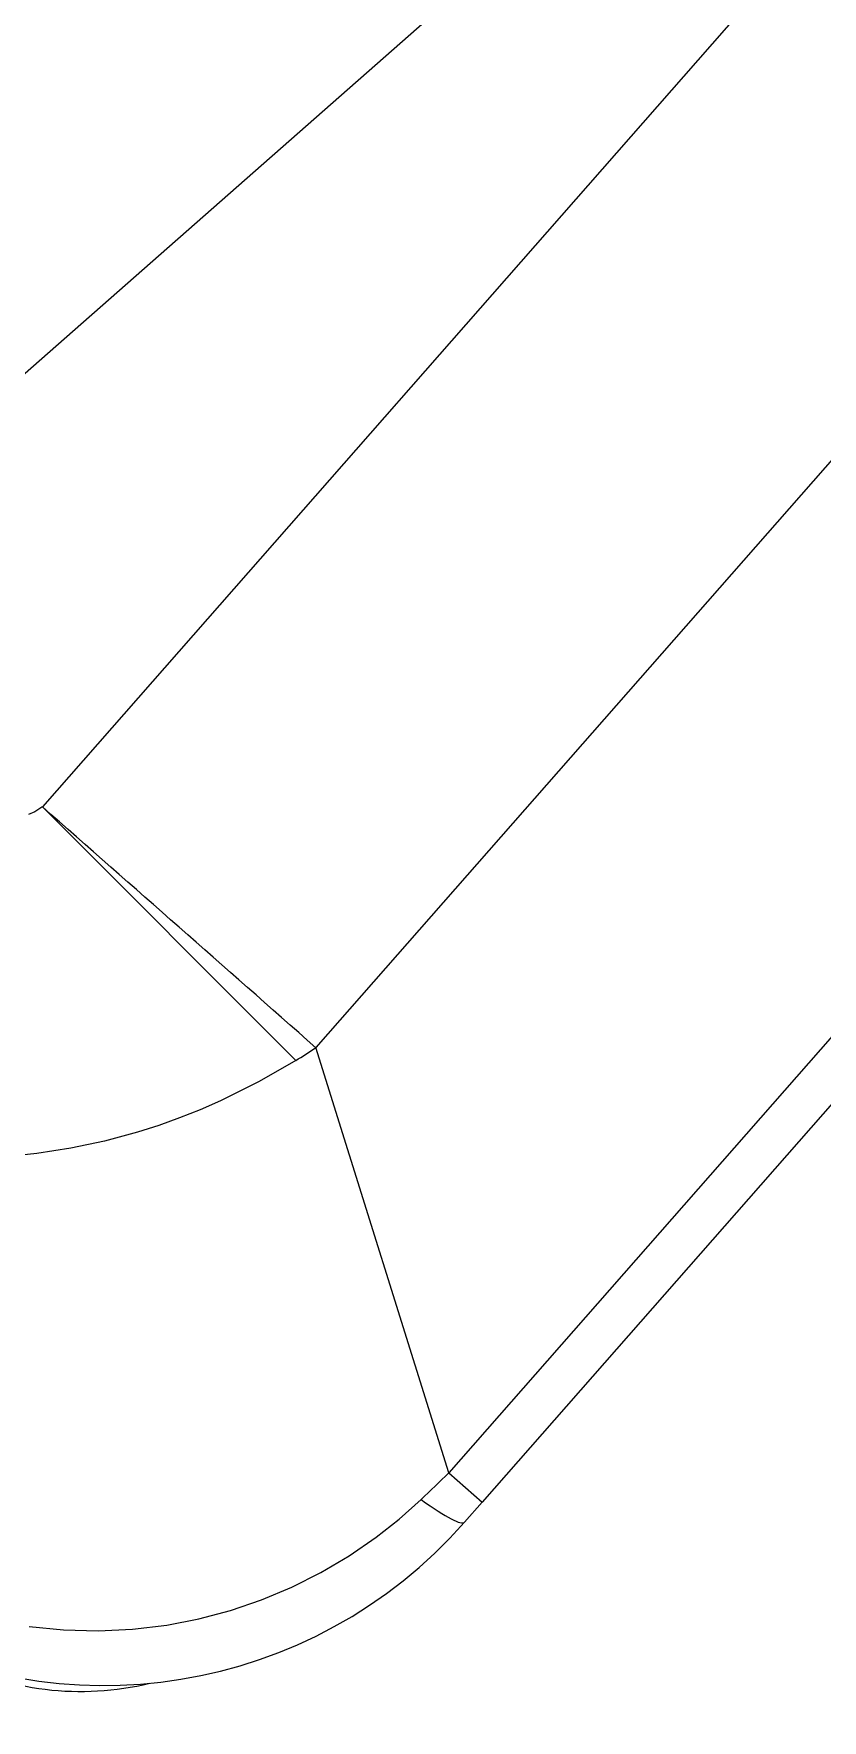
# Model space of a CAD drawing. Header units: millimetres. Extents: x 2822564 to 2991989, y -324396 to -253399.
# Drawn here: x 2849118.5 to 2849155.5, y -309610 to -309530.7 of the extents above; entities that cross this region are included whole.
import ezdxf

# ---------------------------------------------------------------- set-up
doc = ezdxf.new("R2010")
doc.units = ezdxf.units.MM
doc.linetypes.add('12017_XPLAN_GROUND$0$HIDDEN', pattern=[0.375, 0.25, -0.125])
doc.linetypes.add('DASHDOT', pattern=[1, 0.5, -0.25, 0, -0.25])
doc.layers.add('AX', color=1, linetype='DASHDOT')
doc.layers.add('coton tak bazo', color=191, linetype='Continuous', lineweight=5)
doc.layers.add('KATCHIN', color=253, linetype='12017_XPLAN_GROUND$0$HIDDEN', lineweight=5)

# ---------------------------------------------------------------- blocks, each defined once
blk = doc.blocks.new('fff')
at = {"layer": 'coton tak bazo', "ltscale": 0.4666667938232422}
blk.add_line((-0.8469317181704732, 0.5810840345836824), (-1.42119232323512, 0.07606853416259529), dxfattribs=at)
at = {"layer": 'coton tak bazo', "ltscale": 0.09464294082442844}
blk.add_line((-1.257378316204068, 0.1973098797202226), (-1.365287882536956, 0.07442033897129224), dxfattribs=at)
at = {"layer": 'coton tak bazo', "ltscale": 0.1102464735703377}
blk.add_line((-1.232314659314045, 0.1943440551809312), (-1.358015135882497, 0.05119416712577241), dxfattribs=at)
at = {"layer": 'coton tak bazo', "ltscale": 0.1102462353886916}
blk.add_line((-1.230494749373728, 0.1927457497997719), (-1.356195414007855, 0.0495965741477416), dxfattribs=at)
at = {"layer": 'coton tak bazo', "ltscale": 0.0776243741799027}
blk.add_line((-1.291726607990452, 0.1883693650924338), (-1.380232490659772, 0.08757807015177299), dxfattribs=at)
at = {"layer": 'coton tak bazo'}
for p, q in [((-1.380259279890699, 0.08755363322061943), (-1.380647705336634, 0.08730158204451599)), ((-1.380232054935882, 0.08757757491318191), (-1.380259279890699, 0.08755363322061943)), ((-1.380647705336634, 0.08730158204451599), (-1.380985473147431, 0.08715113827912835)), ((-1.366384147477882, 0.07371697488641615), (-1.368377267011021, 0.07256461533200692)), ((-1.368377267011021, 0.07256461533200692), (-1.370496700863731, 0.07151097155928088)), ((-1.371604057604091, 0.07102784129563516), (-1.372735126775382, 0.07057916050386087)), ((-1.370496700863731, 0.07151097155928088), (-1.371604057604091, 0.07102784129563516)), ((-1.373872566132495, 0.07017315857849177), (-1.375027896203975, 0.06980496903747108)), ((-1.372735126775382, 0.07057916050386087), (-1.373872566132495, 0.07017315857849177)), ((-1.376843086481814, 0.06931470688450037), (-1.378684817794552, 0.06892399911718217)), ((-1.375027896203975, 0.06980496903747108), (-1.376843086481814, 0.06931470688450037)), ((-1.380542054891674, 0.06863377169399887), (-1.38240419685174, 0.06844544588986057)), ((-1.378684817794552, 0.06892399911718217), (-1.380542054891674, 0.06863377169399887)), ((-1.360731837098301, 0.04866810923936649), (-1.359537570278717, 0.04973417041683731)), ((-1.361986441562175, 0.04767714758475083), (-1.360731837098301, 0.04866810923936649)), ((-1.363464275111859, 0.04665753732252675), (-1.361986441562175, 0.04767714758475083)), ((-1.365006800035159, 0.04574343170249573), (-1.363464275111859, 0.04665753732252675)), ((-1.366606149274258, 0.04493736194514691), (-1.365006800035159, 0.04574343170249573)), ((-1.369949380696831, 0.04366774842212562), (-1.368256381075474, 0.04424455154499396)), ((-1.368256381075474, 0.04424455154499396), (-1.366606149274258, 0.04493736194514691)), ((-1.371677960769054, 0.04320976254358605), (-1.369949380696831, 0.04366774842212562)), ((-1.380951551309867, 0.04279938022680529), (-1.379072598163369, 0.04261273862380621)), ((-1.379072598163369, 0.04261273862380621), (-1.377186791476457, 0.04256204103275485)), ((-1.377186791476457, 0.04256204103275485), (-1.375304304030661, 0.04264887493968667)), ((-1.375304304030661, 0.04264887493968667), (-1.373433382295662, 0.04287213421368963)), ((-1.373433382295662, 0.04287213421368963), (-1.371677960769054, 0.04320976254358605))]:
    blk.add_line(p, q, dxfattribs=at)
at = {"layer": 'coton tak bazo', "ltscale": 0.01133846992454388}
blk.add_line((-1.366384147477882, 0.07371697488641615), (-1.380232054935882, 0.08757757491318191), dxfattribs=at)
at = {"layer": 'coton tak bazo', "ltscale": 0.01408460568220614}
blk.add_line((-1.358015135882497, 0.05119416712577241), (-1.365287882536956, 0.07442033897129224), dxfattribs=at)
at = {"layer": 'coton tak bazo', "ltscale": 0.001401334388466212}
blk.add_line((-1.358015135882497, 0.05119416712577241), (-1.356195414007855, 0.0495965741477416), dxfattribs=at)
at = {"layer": 'coton tak bazo', "ltscale": 0.0008530135858157252}
blk.add_line((-1.356195661640123, 0.04959635651826622), (-1.357167949203833, 0.04848849658854093), dxfattribs=at)
at = {"layer": 'coton tak bazo'}
for centre, radius, start, end in [((-13.87712931502786, -14.12228308300172), 18.92333264608903, 48.60962283603522, 48.66991293110151), ((-1.387058200551097, 0.1071032324705085), 0.03926976094521153, 301.7676015428492, 303.6679898719535), ((-1.488238527940456, 0.1854687901318149), 0.1870505988657165, 313.4764257905407, 314.1224825101614), ((-1.376861238028695, 0.0657813286291638), 0.0262078627142531, 239.7131626393113, 318.7136577538596), ((-1.378128359063693, 0.05537529701404675), 0.01612800006868769, 242.6211088686337, 283.4940571279692)]:
    blk.add_arc(centre, radius, start, end, dxfattribs=at)
blk.add_ellipse((-1.364742347908485, 0.05513953591632659), major_axis=(0.007574398779795855, -0.006651039019360106), ratio=0.09281212595683787, start_param=5.548160134639011, end_param=6.28318531744102, dxfattribs=at)
blk = doc.blocks.new('Surgery Zone')
at = {"layer": 'KATCHIN', "color": 85, "ltscale": 1.1, "true_color": 0x58ba48}
blk.add_circle((1610637.799317755, -562746.6739985349, 1.200298341608669e-08), 2200, dxfattribs=at)
at = {"layer": 'coton tak bazo', "xscale": 860.0000000000005, "yscale": 860.0000000000005, "zscale": 860.0000000000005, "rotation": 180}
blk.add_blockref('fff', (1610029.188587715, -564186.8777287796, -0.0004825459414850194), dxfattribs=at)

msp = doc.modelspace()

# ---------------------------------------------------------------- block references
at = {"layer": 'AX', "rotation": 180}
msp.add_blockref('Surgery Zone', (4460335.080307193, -873829.2486990946, -1.196809361803789e-08), dxfattribs=at)

doc.saveas('drawing.dxf')
